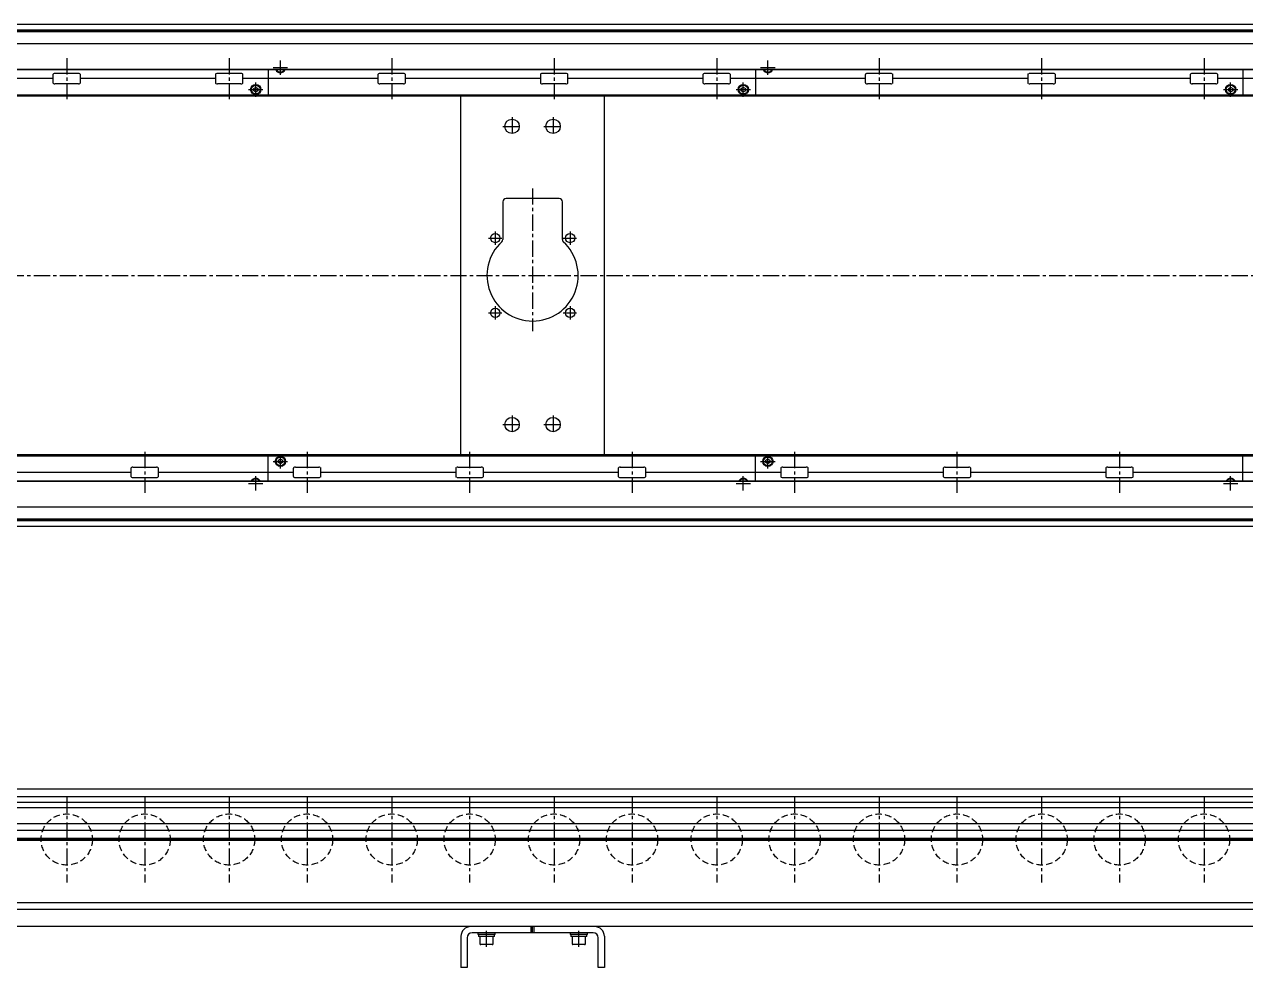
# Model space of a CAD drawing. Extents: x -10 to 4767, y -8 to 1001.
# Drawn here: x 1164 to 2355, y 28 to 948 of the extents above; entities that cross this region are included whole.
import ezdxf

# ---------------------------------------------------------------- set-up
doc = ezdxf.new("R2010")
doc.units = 0
doc.header["$LTSCALE"] = 0.5
doc.linetypes.add('CENTER', pattern=[50.8, 31.75, -6.35, 6.35, -6.35])
doc.linetypes.add('DASHED', pattern=[19.05, 12.7, -6.35])
for name, color, linetype in [('MSM_CENTER', 1, 'CENTER'), ('MSM_CONTINUOUS', 7, 'CONTINUOUS'), ('MSM_DASHED', 4, 'DASHED')]:
    doc.layers.add(name, color=color, linetype=linetype)

msp = doc.modelspace()

# ---------------------------------------------------------------- linework, layer by layer
at = {"layer": 'MSM_CENTER'}
for p, q in [((1204.8, 915.5), (1204.8, 875.5)), ((1363.2, 915.5), (1363.2, 875.5)), ((1406.2, 906.2), (1420.2, 906.2)), ((1413.2, 899.2), (1413.2, 913.3)), ((1521.8, 915.5), (1521.8, 875.5)), ((1680.2, 915.5), (1680.2, 875.5)), ((1838.8, 915.5), (1838.8, 875.5)), ((1881.7, 906.2), (1895.8, 906.2)), ((1888.8, 899.2), (1888.8, 913.3)), ((1997.2, 915.5), (1997.2, 875.5)), ((2155.8, 915.5), (2155.8, 875.5)), ((2314.2, 915.5), (2314.2, 875.5)), ((1382.2, 884.8), (1396.2, 884.8)), ((1389.2, 877.7), (1389.2, 891.8)), ((1857.7, 884.8), (1871.8, 884.8)), ((1864.8, 877.7), (1864.8, 891.8)), ((2333.2, 884.8), (2347.2, 884.8)), ((2340.2, 877.7), (2340.2, 891.8)), ((1639.2, 857.9), (1639.2, 839.9)), ((1679.2, 857.9), (1679.2, 839.9)), ((1630.2, 848.9), (1648.3, 848.9)), ((1670.2, 848.9), (1688.3, 848.9)), ((1659.2, 788.4), (1659.2, 648.9)), ((1616.2, 739.9), (1629.2, 739.9)), ((1622.8, 746.4), (1622.8, 733.4)), ((1689.2, 739.9), (1702.2, 739.9)), ((1695.8, 746.4), (1695.8, 733.4)), ((359.8, 703.4), (4109.9, 703.4)), ((1622.8, 673.4), (1622.8, 660.4)), ((1695.8, 673.4), (1695.8, 660.4)), ((1616.2, 666.9), (1629.2, 666.9)), ((1689.2, 666.9), (1702.2, 666.9)), ((1639.2, 566.9), (1639.2, 548.9)), ((1679.2, 566.9), (1679.2, 548.9)), ((1630.2, 557.9), (1648.3, 557.9)), ((1670.2, 557.9), (1688.3, 557.9)), ((1280.8, 531.3), (1280.8, 491.3)), ((1413.2, 515), (1413.2, 529.1)), ((1439.2, 531.3), (1439.2, 491.3)), ((1597.8, 531.3), (1597.8, 491.3)), ((1756.2, 531.3), (1756.2, 491.3)), ((1888.8, 515), (1888.8, 529.1)), ((1914.8, 531.3), (1914.8, 491.3)), ((2073.2, 531.3), (2073.2, 491.3)), ((2231.8, 531.3), (2231.8, 491.3)), ((1406.2, 522), (1420.2, 522)), ((1881.7, 522), (1895.8, 522)), ((1382.2, 500.5), (1396.2, 500.5)), ((1389.2, 493.5), (1389.2, 507.6)), ((1857.7, 500.5), (1871.8, 500.5)), ((1864.8, 493.5), (1864.8, 507.6)), ((2333.2, 500.5), (2347.2, 500.5)), ((2340.2, 493.5), (2340.2, 507.6)), ((1204.8, 195), (1204.8, 111)), ((1280.8, 195), (1280.8, 111)), ((1363.2, 195), (1363.2, 111)), ((1439.2, 195), (1439.2, 111)), ((1521.8, 195), (1521.8, 111)), ((1597.8, 195), (1597.8, 111)), ((1680.2, 195), (1680.2, 111)), ((1756.2, 195), (1756.2, 111)), ((1838.8, 195), (1838.8, 111)), ((1914.8, 195), (1914.8, 111)), ((1997.2, 195), (1997.2, 111)), ((2073.2, 195), (2073.2, 111)), ((2155.8, 195), (2155.8, 111)), ((2231.8, 195), (2231.8, 111)), ((2314.2, 195), (2314.2, 111)), ((367.2, 153), (4100.3, 153)), ((1614.3, 48.4), (1614.3, 64)), ((1704.3, 48.4), (1704.3, 64))]:
    msp.add_line(p, q, dxfattribs=at)
at = {"layer": 'MSM_CONTINUOUS'}
for p, q in [((4099.9, 948.4), (370.7, 948.4)), ((4098.2, 948.3), (372.3, 948.3)), ((4073.6, 942.9), (396.9, 942.9)), ((4073.6, 941.2), (396.9, 941.2)), ((4073.5, 942), (397, 942)), ((4098.2, 929.5), (372.3, 929.5)), ((4098.2, 904.1), (372.3, 904.1)), ((4098.2, 904.5), (422.2, 904.5)), ((1191.3, 895.5), (1059.7, 895.5)), ((1191.3, 899.5), (1191.3, 891.5)), ((1216.2, 900.5), (1193.3, 900.5)), ((1218.2, 891.5), (1218.2, 899.5)), ((1349.8, 895.5), (1218.2, 895.5)), ((1349.8, 899.5), (1349.8, 891.5)), ((1374.7, 900.5), (1351.8, 900.5)), ((1376.7, 891.5), (1376.7, 899.5)), ((1508.3, 895.5), (1376.7, 895.5)), ((1401.2, 904.1), (1401.2, 879.4)), ((1413.2, 903.9), (1412.9, 904.1)), ((1413.6, 904.1), (1413.2, 903.9)), ((1508.3, 899.5), (1508.3, 891.5)), ((1533.2, 900.5), (1510.3, 900.5)), ((1535.2, 891.5), (1535.2, 899.5)), ((1666.8, 895.5), (1535.2, 895.5)), ((1666.8, 899.5), (1666.8, 891.5)), ((1691.7, 900.5), (1668.8, 900.5)), ((1693.7, 891.5), (1693.7, 899.5)), ((1825.3, 895.5), (1693.7, 895.5)), ((1825.3, 899.5), (1825.3, 891.5)), ((1850.2, 900.5), (1827.3, 900.5)), ((1852.2, 891.5), (1852.2, 899.5)), ((1983.8, 895.5), (1852.2, 895.5)), ((1876.8, 904.1), (1876.8, 879.4)), ((1888.8, 903.9), (1888.4, 904.1)), ((1889.1, 904.1), (1888.8, 903.9)), ((1983.8, 899.5), (1983.8, 891.5)), ((2008.7, 900.5), (1985.8, 900.5)), ((2010.7, 891.5), (2010.7, 899.5)), ((2142.3, 895.5), (2010.7, 895.5)), ((2142.3, 899.5), (2142.3, 891.5)), ((2167.2, 900.5), (2144.3, 900.5)), ((2169.2, 891.5), (2169.2, 899.5)), ((2300.8, 895.5), (2169.2, 895.5)), ((2300.8, 899.5), (2300.8, 891.5)), ((2325.7, 900.5), (2302.8, 900.5)), ((2327.7, 891.5), (2327.7, 899.5)), ((2459.3, 895.5), (2327.7, 895.5)), ((2352.2, 904.1), (2352.2, 879.4)), ((1216.2, 890.5), (1193.3, 890.5)), ((1374.7, 890.5), (1351.8, 890.5)), ((1387.3, 885.9), (1389.2, 887.1)), ((1387.3, 883.6), (1387.3, 885.9)), ((1389.2, 882.4), (1387.3, 883.6)), ((1389.2, 887.1), (1391.3, 885.9)), ((1391.3, 883.6), (1389.2, 882.4)), ((1391.3, 885.9), (1391.3, 883.6)), ((1533.2, 890.5), (1510.3, 890.5)), ((1691.7, 890.5), (1668.8, 890.5)), ((1850.2, 890.5), (1827.3, 890.5)), ((1862.8, 885.9), (1864.8, 887.1)), ((1862.8, 883.6), (1862.8, 885.9)), ((1864.8, 882.4), (1862.8, 883.6)), ((1864.8, 887.1), (1866.8, 885.9)), ((1866.8, 883.6), (1864.8, 882.4)), ((1866.8, 885.9), (1866.8, 883.6)), ((2008.7, 890.5), (1985.8, 890.5)), ((2167.2, 890.5), (2144.3, 890.5)), ((2325.7, 890.5), (2302.8, 890.5)), ((2338.3, 885.9), (2340.2, 887.1)), ((2338.3, 883.6), (2338.3, 885.9)), ((2340.2, 882.4), (2338.3, 883.6)), ((2340.2, 887.1), (2342.3, 885.9)), ((2342.3, 883.6), (2340.2, 882.4)), ((2342.3, 885.9), (2342.3, 883.6)), ((4095.8, 879.4), (450.2, 879.4)), ((4099.9, 878.4), (450.2, 878.4)), ((1589.3, 528.4), (1589.3, 878.4)), ((1729.3, 528.4), (1729.3, 878.4)), ((1630.2, 775.4), (1630.2, 738.5)), ((1685.3, 778.4), (1633.3, 778.4)), ((1688.3, 738.5), (1688.3, 775.4)), ((4099.9, 528.4), (450.2, 528.4)), ((450.2, 527.4), (4095.8, 527.4)), ((1401.2, 502.6), (1401.2, 527.4)), ((1411.2, 523.2), (1413.2, 524.4)), ((1413.2, 524.4), (1415.2, 523.2)), ((1876.8, 502.6), (1876.8, 527.4)), ((1886.8, 523.2), (1888.8, 524.4)), ((1888.8, 524.4), (1890.8, 523.2)), ((2352.2, 502.6), (2352.2, 527.4)), ((1267.3, 515.3), (1267.3, 507.3)), ((1269.3, 516.3), (1292.2, 516.3)), ((1294.2, 507.3), (1294.2, 515.3)), ((1411.2, 520.9), (1411.2, 523.2)), ((1413.2, 519.7), (1411.2, 520.9)), ((1415.2, 520.9), (1413.2, 519.7)), ((1415.2, 523.2), (1415.2, 520.9)), ((1425.8, 515.3), (1425.8, 507.3)), ((1427.8, 516.3), (1450.7, 516.3)), ((1452.7, 507.3), (1452.7, 515.3)), ((1584.3, 515.3), (1584.3, 507.3)), ((1586.3, 516.3), (1609.2, 516.3)), ((1611.2, 507.3), (1611.2, 515.3)), ((1742.8, 515.3), (1742.8, 507.3)), ((1744.8, 516.3), (1767.7, 516.3)), ((1769.7, 507.3), (1769.7, 515.3)), ((1886.8, 520.9), (1886.8, 523.2)), ((1888.8, 519.7), (1886.8, 520.9)), ((1890.8, 520.9), (1888.8, 519.7)), ((1890.8, 523.2), (1890.8, 520.9)), ((1901.3, 515.3), (1901.3, 507.3)), ((1903.3, 516.3), (1926.2, 516.3)), ((1928.2, 507.3), (1928.2, 515.3)), ((2059.8, 515.3), (2059.8, 507.3)), ((2061.8, 516.3), (2084.7, 516.3)), ((2086.7, 507.3), (2086.7, 515.3)), ((2218.3, 515.3), (2218.3, 507.3)), ((2220.3, 516.3), (2243.2, 516.3)), ((2245.2, 507.3), (2245.2, 515.3)), ((4098.2, 502.6), (372.3, 502.6)), ((4098.2, 502.2), (422.2, 502.2)), ((1135.7, 511.3), (1267.3, 511.3)), ((1269.3, 506.3), (1292.2, 506.3)), ((1294.2, 511.3), (1425.8, 511.3)), ((1388.9, 502.6), (1389.2, 502.9)), ((1389.2, 502.9), (1389.6, 502.6)), ((1427.8, 506.3), (1450.7, 506.3)), ((1452.7, 511.3), (1584.3, 511.3)), ((1586.3, 506.3), (1609.2, 506.3)), ((1611.2, 511.3), (1742.8, 511.3)), ((1744.8, 506.3), (1767.7, 506.3)), ((1769.7, 511.3), (1901.3, 511.3)), ((1864.4, 502.6), (1864.8, 502.9)), ((1864.8, 502.9), (1865.1, 502.6)), ((1903.3, 506.3), (1926.2, 506.3)), ((1928.2, 511.3), (2059.8, 511.3)), ((2061.8, 506.3), (2084.7, 506.3)), ((2086.7, 511.3), (2218.3, 511.3)), ((2220.3, 506.3), (2243.2, 506.3)), ((2245.2, 511.3), (2376.8, 511.3)), ((2339.9, 502.6), (2340.2, 502.9)), ((2340.2, 502.9), (2340.6, 502.6)), ((4098.2, 477.2), (372.3, 477.2)), ((4073.6, 465.6), (396.9, 465.6)), ((4073.5, 464.7), (397, 464.7)), ((4099.9, 458.4), (370.7, 458.4)), ((4098.2, 458.4), (372.3, 458.4)), ((4073.6, 463.9), (396.9, 463.9)), ((4098.2, 202), (372.3, 202)), ((4098.2, 194.6), (674.4, 194.6)), ((3982.2, 189), (676.7, 189)), ((3982.2, 184), (678.6, 184)), ((3882.2, 168.2), (667.3, 168.2)), ((3882.2, 161.7), (682.2, 161.7)), ((3882.2, 153.9), (682.2, 153.9)), ((3882.2, 153), (682.2, 153)), ((3882.2, 152.1), (682.2, 152.1)), ((3882.2, 84.7), (679.8, 84.7)), ((3882.2, 91.2), (682.2, 91.2)), ((4099.9, 68), (472.3, 68)), ((1718.3, 62), (1600.3, 62)), ((1605.8, 62), (1605.8, 60.4)), ((1622.8, 60.4), (1605.8, 60.4)), ((1606.6, 60.4), (1606.6, 58.4)), ((1622, 58.4), (1622, 60.4)), ((1622.8, 60.4), (1622.8, 62)), ((1657.8, 62), (1657.8, 68)), ((1659.2, 62), (1659.2, 68)), ((1660.8, 62), (1660.8, 68)), ((1695.8, 62), (1695.8, 60.4)), ((1712.8, 60.4), (1695.8, 60.4)), ((1696.6, 60.4), (1696.6, 58.4)), ((1712, 58.4), (1712, 60.4)), ((1712.8, 60.4), (1712.8, 62)), ((1589.3, 58.5), (1589.3, 28)), ((1595.3, 57), (1595.3, 28)), ((1622, 58.4), (1606.6, 58.4)), ((1607.8, 58.4), (1607.8, 51.2)), ((1619.9, 50.4), (1608.6, 50.4)), ((1620.8, 51.2), (1620.8, 58.4)), ((1712, 58.4), (1696.6, 58.4)), ((1697.8, 58.4), (1697.8, 51.2)), ((1709.9, 50.4), (1698.6, 50.4)), ((1710.8, 51.2), (1710.8, 58.4)), ((1723.3, 28), (1723.3, 57)), ((1729.3, 58.5), (1729.3, 28)), ((1595.3, 28), (1589.3, 28)), ((1729.3, 28), (1723.3, 28))]:
    msp.add_line(p, q, dxfattribs=at)
for centre, radius in [((1389.2, 884.8), 5), ((1389.2, 884.8), 4.25), ((1864.8, 884.8), 5), ((1864.8, 884.8), 4.25), ((2340.2, 884.8), 5), ((2340.2, 884.8), 4.25), ((1639.2, 848.9), 7), ((1679.2, 848.9), 7), ((1622.8, 739.9), 4.5), ((1695.8, 739.9), 4.5), ((1622.8, 666.9), 4.5), ((1695.8, 666.9), 4.5), ((1639.2, 557.9), 7), ((1679.2, 557.9), 7), ((1413.2, 522), 5), ((1413.2, 522), 4.25), ((1888.8, 522), 5), ((1888.8, 522), 4.25)]:
    msp.add_circle(centre, radius, dxfattribs=at)
for centre, radius, start, end in [((1192.2, 899.4), 0.882, 115.5328, 172.1027), ((1193.3, 897.1), 3.41, 89.6687, 115.2454), ((1216.2, 897.1), 3.41, 64.7546, 90.3313), ((1217.3, 899.4), 0.882, 7.8973, 64.4672), ((1350.7, 899.4), 0.882, 115.5328, 172.1027), ((1351.8, 897.1), 3.41, 89.6687, 115.2454), ((1374.7, 897.1), 3.41, 64.7546, 90.3313), ((1375.8, 899.4), 0.882, 7.8973, 64.4672), ((1413.2, 906.2), 5, 204.8346, 335.1654), ((1413.2, 906.2), 4.25, 209.6116, 330.3884), ((1509.2, 899.4), 0.882, 115.5328, 172.1027), ((1510.3, 897.1), 3.41, 89.6687, 115.2454), ((1533.2, 897.1), 3.41, 64.7546, 90.3313), ((1534.3, 899.4), 0.882, 7.8973, 64.4672), ((1667.7, 899.4), 0.882, 115.5328, 172.1027), ((1668.8, 897.1), 3.41, 89.6687, 115.2454), ((1691.7, 897.1), 3.41, 64.7546, 90.3313), ((1692.8, 899.4), 0.882, 7.8973, 64.4672), ((1826.2, 899.4), 0.882, 115.5328, 172.1027), ((1827.3, 897.1), 3.41, 89.6687, 115.2454), ((1850.2, 897.1), 3.41, 64.7546, 90.3313), ((1851.3, 899.4), 0.882, 7.8973, 64.4672), ((1888.8, 906.2), 5, 204.8346, 335.1654), ((1888.8, 906.2), 4.25, 209.6116, 330.3884), ((1984.7, 899.4), 0.882, 115.5328, 172.1027), ((1985.8, 897.1), 3.41, 89.6687, 115.2454), ((2008.7, 897.1), 3.41, 64.7546, 90.3313), ((2009.8, 899.4), 0.882, 7.8973, 64.4672), ((2143.2, 899.4), 0.882, 115.5328, 172.1027), ((2144.3, 897.1), 3.41, 89.6687, 115.2454), ((2167.2, 897.1), 3.41, 64.7546, 90.3313), ((2168.3, 899.4), 0.882, 7.8973, 64.4672), ((2301.7, 899.4), 0.882, 115.5328, 172.1027), ((2302.8, 897.1), 3.41, 89.6687, 115.2454), ((2325.7, 897.1), 3.41, 64.7546, 90.3313), ((2326.8, 899.4), 0.882, 7.8973, 64.4672), ((1192.2, 891.6), 0.882, 187.8973, 244.4672), ((1193.3, 893.9), 3.41, 244.7546, 270.3313), ((1216.2, 893.9), 3.41, 269.6687, 295.2454), ((1217.3, 891.6), 0.882, 295.5328, 352.1027), ((1350.7, 891.6), 0.882, 187.8973, 244.4672), ((1351.8, 893.9), 3.41, 244.7546, 270.3313), ((1374.7, 893.9), 3.41, 269.6687, 295.2454), ((1375.8, 891.6), 0.882, 295.5328, 352.1027), ((1509.2, 891.6), 0.882, 187.8973, 244.4672), ((1510.3, 893.9), 3.41, 244.7546, 270.3313), ((1533.2, 893.9), 3.41, 269.6687, 295.2454), ((1534.3, 891.6), 0.882, 295.5328, 352.1027), ((1667.7, 891.6), 0.882, 187.8973, 244.4672), ((1668.8, 893.9), 3.41, 244.7546, 270.3313), ((1691.7, 893.9), 3.41, 269.6687, 295.2454), ((1692.8, 891.6), 0.882, 295.5328, 352.1027), ((1826.2, 891.6), 0.882, 187.8973, 244.4672), ((1827.3, 893.9), 3.41, 244.7546, 270.3313), ((1850.2, 893.9), 3.41, 269.6687, 295.2454), ((1851.3, 891.6), 0.882, 295.5328, 352.1027), ((1984.7, 891.6), 0.882, 187.8973, 244.4672), ((1985.8, 893.9), 3.41, 244.7546, 270.3313), ((2008.7, 893.9), 3.41, 269.6687, 295.2454), ((2009.8, 891.6), 0.882, 295.5328, 352.1027), ((2143.2, 891.6), 0.882, 187.8973, 244.4672), ((2144.3, 893.9), 3.41, 244.7546, 270.3313), ((2167.2, 893.9), 3.41, 269.6687, 295.2454), ((2168.3, 891.6), 0.882, 295.5328, 352.1027), ((2301.7, 891.6), 0.882, 187.8973, 244.4672), ((2302.8, 893.9), 3.41, 244.7546, 270.3313), ((2325.7, 893.9), 3.41, 269.6687, 295.2454), ((2326.8, 891.6), 0.882, 295.5328, 352.1027), ((1633.3, 775.4), 3, 90, 180), ((1685.3, 775.4), 3, 0, 90), ((1659.2, 703.4), 44.5, 132.3521, 47.6479), ((1627.2, 738.5), 3, 312.3521, 360), ((1691.3, 738.5), 3, 180, 227.6479), ((1268.2, 515.2), 0.882, 115.5328, 172.1027), ((1269.3, 512.9), 3.41, 89.6687, 115.2454), ((1292.2, 512.9), 3.41, 64.7546, 90.3313), ((1293.3, 515.2), 0.882, 7.8973, 64.4672), ((1426.7, 515.2), 0.882, 115.5328, 172.1027), ((1427.8, 512.9), 3.41, 89.6687, 115.2454), ((1450.7, 512.9), 3.41, 64.7546, 90.3313), ((1451.8, 515.2), 0.882, 7.8973, 64.4672), ((1585.2, 515.2), 0.882, 115.5328, 172.1027), ((1586.3, 512.9), 3.41, 89.6687, 115.2454), ((1609.2, 512.9), 3.41, 64.7546, 90.3313), ((1610.3, 515.2), 0.882, 7.8973, 64.4672), ((1743.7, 515.2), 0.882, 115.5328, 172.1027), ((1744.8, 512.9), 3.41, 89.6687, 115.2454), ((1767.7, 512.9), 3.41, 64.7546, 90.3313), ((1768.8, 515.2), 0.882, 7.8973, 64.4672), ((1902.2, 515.2), 0.882, 115.5328, 172.1027), ((1903.3, 512.9), 3.41, 89.6687, 115.2454), ((1926.2, 512.9), 3.41, 64.7546, 90.3313), ((1927.3, 515.2), 0.882, 7.8973, 64.4672), ((2060.7, 515.2), 0.882, 115.5328, 172.1027), ((2061.8, 512.9), 3.41, 89.6687, 115.2454), ((2084.7, 512.9), 3.41, 64.7546, 90.3313), ((2085.8, 515.2), 0.882, 7.8973, 64.4672), ((2219.2, 515.2), 0.882, 115.5328, 172.1027), ((2220.3, 512.9), 3.41, 89.6687, 115.2454), ((2243.2, 512.9), 3.41, 64.7546, 90.3313), ((2244.3, 515.2), 0.882, 7.8973, 64.4672), ((1268.2, 507.4), 0.882, 187.8973, 244.4672), ((1269.3, 509.7), 3.41, 244.7546, 270.3313), ((1292.2, 509.7), 3.41, 269.6687, 295.2454), ((1293.3, 507.4), 0.882, 295.5328, 352.1027), ((1389.2, 500.5), 5, 24.8346, 155.1654), ((1389.2, 500.5), 4.25, 29.6116, 150.3884), ((1426.7, 507.4), 0.882, 187.8973, 244.4672), ((1427.8, 509.7), 3.41, 244.7546, 270.3313), ((1450.7, 509.7), 3.41, 269.6687, 295.2454), ((1451.8, 507.4), 0.882, 295.5328, 352.1027), ((1585.2, 507.4), 0.882, 187.8973, 244.4672), ((1586.3, 509.7), 3.41, 244.7546, 270.3313), ((1609.2, 509.7), 3.41, 269.6687, 295.2454), ((1610.3, 507.4), 0.882, 295.5328, 352.1027), ((1743.7, 507.4), 0.882, 187.8973, 244.4672), ((1744.8, 509.7), 3.41, 244.7546, 270.3313), ((1767.7, 509.7), 3.41, 269.6687, 295.2454), ((1768.8, 507.4), 0.882, 295.5328, 352.1027), ((1864.8, 500.5), 5, 24.8346, 155.1654), ((1864.8, 500.5), 4.25, 29.6116, 150.3884), ((1902.2, 507.4), 0.882, 187.8973, 244.4672), ((1903.3, 509.7), 3.41, 244.7546, 270.3313), ((1926.2, 509.7), 3.41, 269.6687, 295.2454), ((1927.3, 507.4), 0.882, 295.5328, 352.1027), ((2060.7, 507.4), 0.882, 187.8973, 244.4672), ((2061.8, 509.7), 3.41, 244.7546, 270.3313), ((2084.7, 509.7), 3.41, 269.6687, 295.2454), ((2085.8, 507.4), 0.882, 295.5328, 352.1027), ((2219.2, 507.4), 0.882, 187.8973, 244.4672), ((2220.3, 509.7), 3.41, 244.7546, 270.3313), ((2243.2, 509.7), 3.41, 269.6687, 295.2454), ((2244.3, 507.4), 0.882, 295.5328, 352.1027), ((2340.2, 500.5), 5, 24.8346, 155.1654), ((2340.2, 500.5), 4.25, 29.6116, 150.3884), ((1598.8, 58.5), 9.5, 90, 180), ((1600.3, 57), 5, 90, 180), ((1718.3, 57), 5, 0, 90), ((1719.8, 58.5), 9.5, 0, 90), ((1608.6, 51.2), 0.8, 180, 270), ((1619.9, 51.2), 0.8, 270, 0), ((1698.6, 51.2), 0.8, 180, 270), ((1709.9, 51.2), 0.8, 270, 0)]:
    msp.add_arc(centre, radius, start, end, dxfattribs=at)
at = {"layer": 'MSM_DASHED'}
for centre in [(1204.8, 153), (1280.8, 153), (1363.2, 153), (1439.2, 153), (1521.8, 153), (1597.8, 153), (1680.2, 153), (1756.2, 153), (1838.8, 153), (1914.8, 153), (1997.2, 153), (2073.2, 153), (2155.8, 153), (2231.8, 153), (2314.2, 153)]:
    msp.add_circle(centre, 25, dxfattribs=at)

doc.saveas('drawing.dxf')
